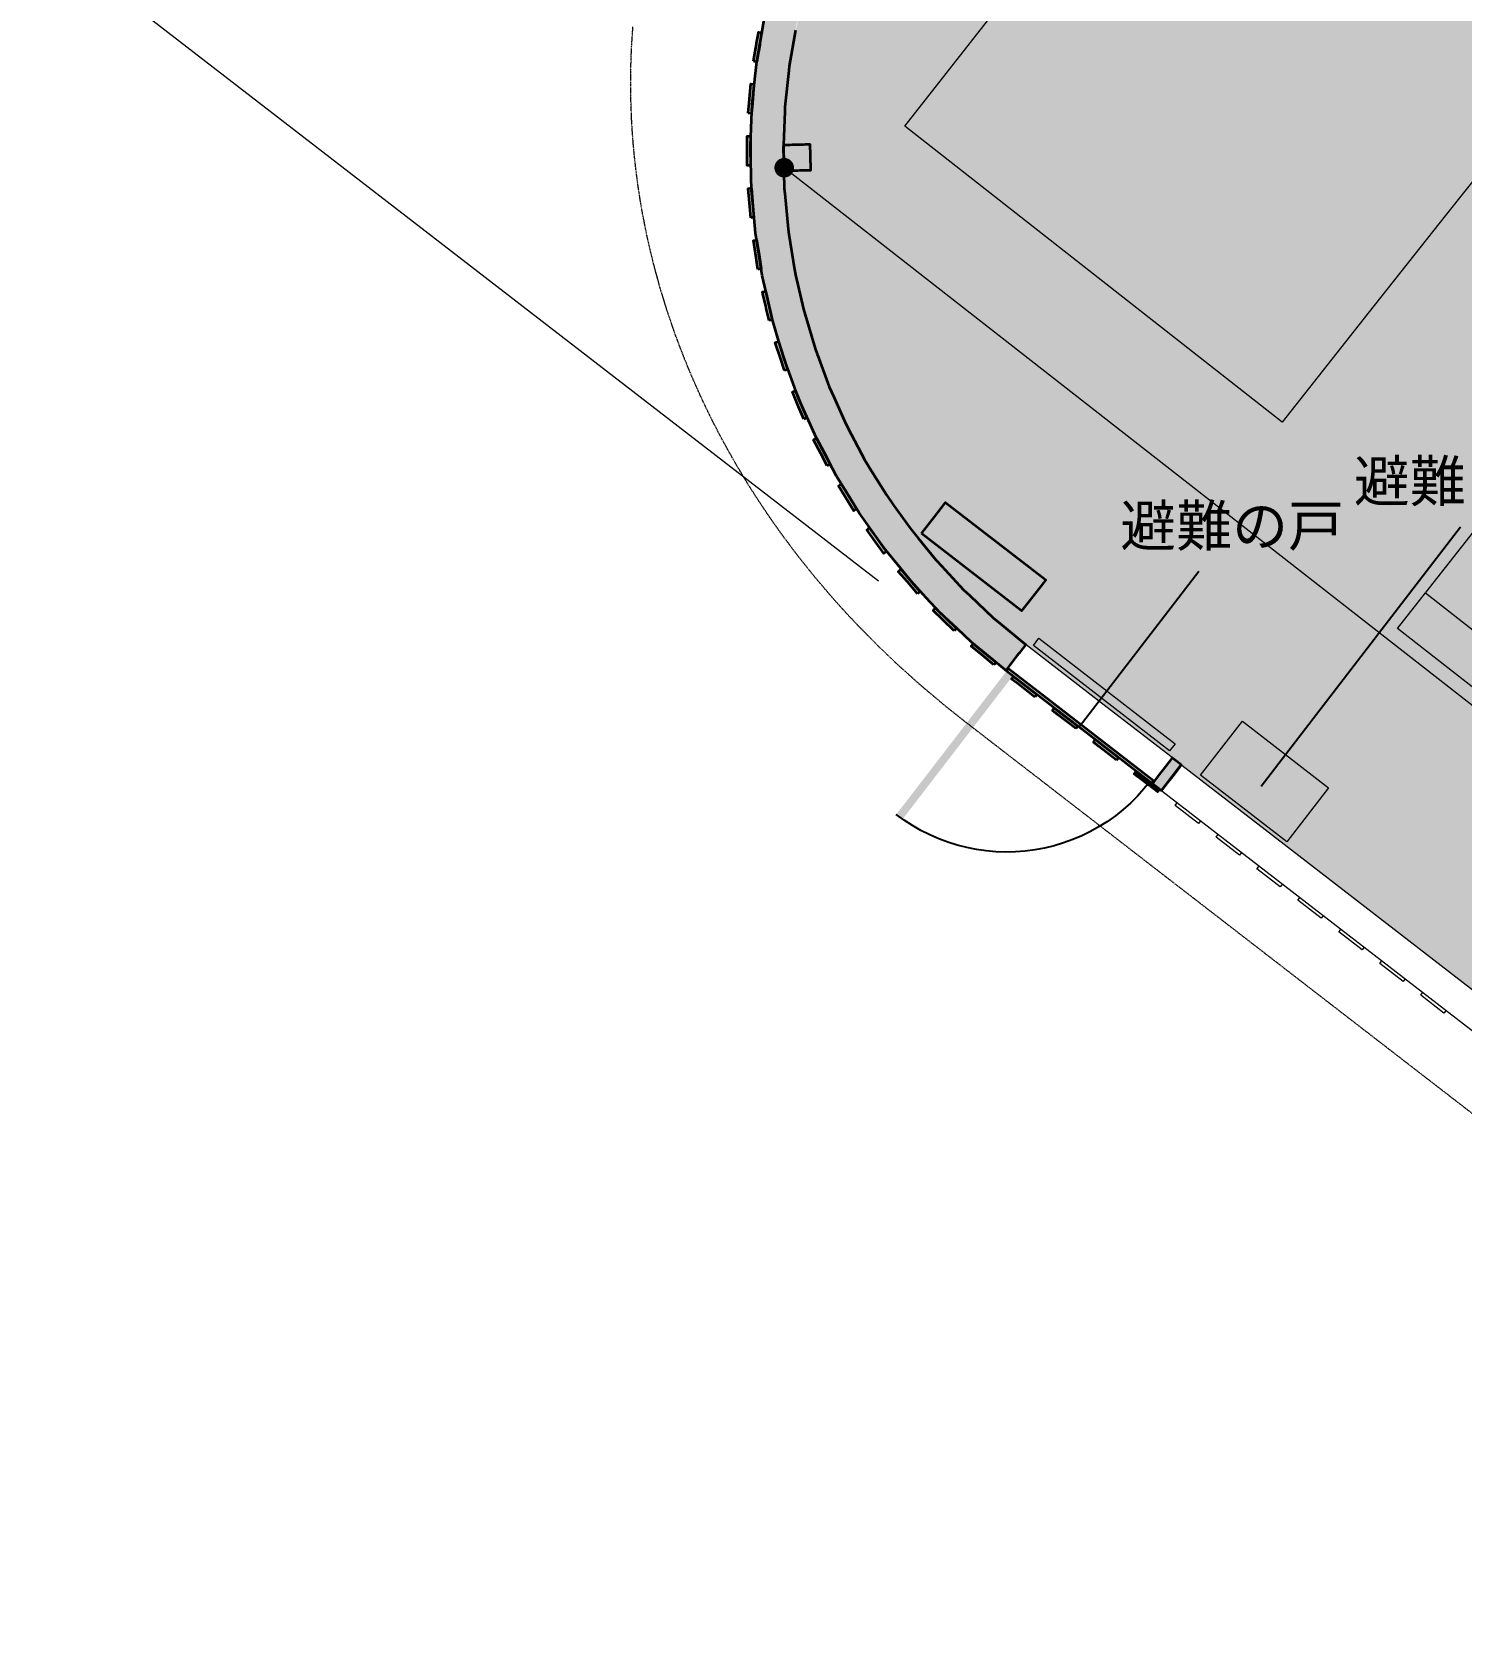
# Model space of a CAD drawing. Header units: millimetres. Extents: x -100577 to 287200, y -212120 to 238461.
# Drawn here: x 7095 to 13647, y 31491 to 38824 of the extents above; entities that cross this region are included whole.
import ezdxf

# ---------------------------------------------------------------- set-up
doc = ezdxf.new("R2010")
doc.units = ezdxf.units.MM
doc.linetypes.add('PHANTOM', pattern=[6.35, 3.175, -0.635, 0.635, -0.635, 0.635, -0.635])
for name, color, linetype, lineweight in [('01_切断（構造・壁）', 7, 'Continuous', 35), ('06_部屋の色', 8, 'Continuous', 0), ('10_見えがかり', 7, 'Continuous', 13), ('11_見えがかり（家具）', 8, 'Continuous', 9), ('20_上部（屋根の外形・梁）', 8, 'PHANTOM', 9), ('50_寸法', 3, 'Continuous', 9)]:
    doc.layers.add(name, color=color, linetype=linetype, lineweight=lineweight)
doc.styles.add('JP', font='NotoSansCJKjp-Regular.otf')

msp = doc.modelspace()

# ---------------------------------------------------------------- hatches: boundary and pattern name
at = {"layer": '01_切断（構造・壁）'}
for points in [[(10604.5, 38875.4), (10604.4, 38875.2), (10604.4, 38875), (10604.3, 38874.9), (10604.3, 38874.8), (10604.3, 38874.8), (10604.3, 38874.7), (10604.3, 38874.7), (10604.3, 38874.6), (10604.3, 38874.5), (10604.3, 38874.5), (10604.3, 38874.5), (10604.3, 38874.5), (10604.3, 38874.5), (10604.3, 38874.5), (10604.3, 38874.5), (10604.3, 38874.5), (10604.3, 38874.5), (10604.2, 38874.5), (10604.2, 38874.5), (10604.2, 38874.4), (10598.5, 38850.9), (10595.3, 38832.3), (10566.7, 38666.4), (10564.6, 38646.8), (10546.9, 38480.2), (10546.1, 38459.6), (10546.1, 38459.6), (10540, 38305.7), (10540, 38305.7), (10539.6, 38295.1), (10539.5, 38293.2), (10542.1, 38193.7), (10542.2, 38187.7), (10542.2, 38187.7), (10542.3, 38184.6), (10542.3, 38184.6), (10542.3, 38184.6), (10542.3, 38184.6), (10542.3, 38183.1), (10542.4, 38182.4), (10542.4, 38182.3), (10542.4, 38182), (10542.4, 38181.7), (10542.4, 38181.7), (10542.4, 38181.7), (10542.4, 38181.4), (10542.4, 38180.9), (10542.4, 38180.9), (10542.4, 38180.9), (10542.4, 38180.9), (10542.4, 38180.9), (10542.4, 38180.8), (10542.4, 38180.8), (10542.4, 38180.8), (10542.4, 38180.8), (10542.4, 38180.8), (10542.4, 38180.8), (10542.4, 38180.7), (10544.3, 38106), (10546.4, 38083.2), (10561.5, 37919.6), (10565.2, 37895.7), (10590.8, 37734.7), (10596.4, 37709.9), (10632.2, 37552.1), (10639.8, 37526.4), (10685.5, 37372.6), (10695.2, 37346.5), (10702.2, 37327.6), (10702.2, 37327.6), (10702.4, 37327), (10702.4, 37327), (10750.5, 37197.1), (10771.2, 37150.6), (10826.8, 37026.1), (10851.6, 36979.1), (10914.3, 36860.6), (10943.3, 36813.4), (11012.3, 36701.1), (11045.7, 36654.1), (11120.7, 36548.4), (11158.5, 36502), (11238.8, 36403.2), (11241.6, 36400.2), (11264.4, 36375.7), (11264.4, 36375.7), (11264.4, 36375.7), (11366.3, 36266.1), (11394.7, 36239.2), (11502.4, 36137.6), (11534.2, 36111.3), (11648.6, 36016.7), (11651.4, 36014.5), (11651.6, 36014.4), (11620.9, 35974.6), (11611.1, 35962.1), (11572.2, 35911.7), (11559.9, 35895.7), (11558.7, 35896.6), (11555, 35899.5), (11486, 35956.5), (11403.1, 36025.1), (11336.2, 36088.2), (11259.7, 36160.4), (11195.5, 36229.5), (11125.6, 36304.7), (11064.3, 36380), (11001.2, 36457.6), (10943.5, 36539), (10887.2, 36618.3), (10833.4, 36705.7), (10783.9, 36786.2), (10734.7, 36879.4), (10691.9, 36960.4), (10647.7, 37059.4), (10611.5, 37140.4), (10572.9, 37244.8), (10543.1, 37325.2), (10510.6, 37434.8), (10487, 37514.1), (10461.1, 37628.4), (10443.4, 37706.3), (10424.6, 37824.9), (10412.5, 37900.9), (10401.3, 38023.4), (10394.5, 38097.2), (10392.9, 38161.5), (10392.8, 38161.6), (10392.8, 38161.7), (10392.8, 38161.9), (10392.8, 38162.1), (10392.8, 38162.2), (10392.8, 38162.3), (10392.8, 38162.4), (10392.8, 38162.5), (10392.8, 38162.5), (10392.8, 38162.6), (10392.8, 38162.7), (10392.8, 38162.7), (10392.8, 38162.8), (10392.8, 38162.8), (10392.8, 38162.8), (10392.8, 38162.9), (10392.8, 38165.4), (10392.7, 38166), (10392.7, 38166.7), (10392.7, 38167.7), (10392.7, 38169.1), (10392.6, 38171.2), (10392.6, 38171.2), (10392.5, 38174.3), (10392.5, 38174.3), (10389.9, 38276.2), (10389.9, 38276.2), (10389.9, 38276.2), (10389.4, 38294.2), (10389.7, 38301.3), (10394.5, 38422.3), (10394.5, 38422.3), (10394.5, 38422.3), (10397.3, 38491.1), (10411, 38620.9), (10418, 38687.1), (10440.6, 38817.8), (10451.6, 38881.3), (10457.5, 38905.9), (10457.5, 38906), (10457.6, 38906.1), (10457.6, 38906.2), (10457.6, 38906.2), (10457.6, 38906.3), (10457.6, 38906.3), (10457.6, 38906.3), (10457.7, 38906.5), (10457.7, 38906.5), (10457.7, 38906.5), (10457.7, 38906.6), (10457.9, 38907.5), (10458, 38907.8), (10458.1, 38908.4), (10458.3, 38909), (10458.5, 38909.8), (10458.7, 38910.6), (10490.8, 38902.9), (10512.2, 38897.7), (10512.2, 38897.7), (10567.3, 38884.4), (10604.5, 38875.4), (10604.5, 38875.4)], [(10403.2, 38689.6), (10411, 38734.5), (10416.7, 38767.5), (10417.6, 38772.6), (10425.5, 38818.6), (10425.5, 38818.6), (10426.2, 38822.6), (10436.1, 38820.9), (10441, 38820), (10440.3, 38816), (10440.3, 38816), (10432.3, 38770.1), (10431.5, 38765), (10425.8, 38732), (10418, 38687.1), (10408.2, 38688.7)], [(10378.8, 38451), (10382.8, 38498.4), (10390.3, 38585.5), (10400.1, 38584.6), (10405.2, 38584.2), (10397.8, 38497.1), (10393.7, 38449.7), (10384, 38450.5)], [(10374.4, 38312.7), (10374.4, 38346.1), (10384, 38346.1), (10389.4, 38346.1), (10389.4, 38312.7), (10389.4, 38306), (10389.5, 38223.4), (10389.5, 38211.1), (10375.8, 38211.1), (10374.5, 38211.1), (10374.5, 38223.4), (10374.4, 38306)], [(10541.9, 38295.9), (10541.9, 38296.1), (10541.7, 38305.9), (10541.8, 38305.9), (10551.7, 38306.2), (10551.8, 38306.2), (10561.7, 38306.5), (10561.8, 38306.5), (10571.6, 38306.7), (10571.8, 38306.7), (10581.6, 38307), (10581.8, 38307), (10591.6, 38307.2), (10591.8, 38307.2), (10601.6, 38307.5), (10601.8, 38307.5), (10611.6, 38307.8), (10611.8, 38307.8), (10621.6, 38308), (10621.8, 38308), (10631.6, 38308.3), (10631.8, 38308.3), (10641.6, 38308.5), (10641.8, 38308.5), (10651.6, 38308.8), (10651.8, 38308.8), (10661.6, 38309.1), (10661.6, 38308.9), (10661.9, 38299.1), (10661.9, 38298.9), (10662.1, 38289.1), (10662.1, 38288.9), (10662.4, 38279.1), (10662.4, 38278.9), (10662.7, 38269.1), (10662.7, 38268.9), (10662.9, 38259.1), (10662.9, 38258.9), (10663.2, 38249.1), (10663.2, 38248.9), (10663.4, 38239.1), (10663.4, 38238.9), (10663.7, 38229.1), (10663.7, 38228.9), (10663.9, 38219.1), (10664, 38218.9), (10664.2, 38209.1), (10664.2, 38208.9), (10664.5, 38199.1), (10664.5, 38198.9), (10664.7, 38189.1), (10664.6, 38189.1), (10654.7, 38188.8), (10654.6, 38188.8), (10644.7, 38188.6), (10644.6, 38188.6), (10634.7, 38188.3), (10634.6, 38188.3), (10624.7, 38188.1), (10624.6, 38188), (10614.7, 38187.8), (10614.6, 38187.8), (10604.7, 38187.5), (10604.6, 38187.5), (10594.8, 38187.3), (10594.6, 38187.3), (10584.8, 38187), (10584.6, 38187), (10574.8, 38186.8), (10574.6, 38186.8), (10564.8, 38186.5), (10564.6, 38186.5), (10554.8, 38186.2), (10554.6, 38186.2), (10544.8, 38186), (10544.8, 38186.2), (10544.5, 38196), (10544.5, 38196.1), (10544.2, 38206), (10544.2, 38206.1), (10544, 38216), (10544, 38216.1), (10543.7, 38226), (10543.7, 38226.1), (10543.5, 38236), (10543.5, 38236.1), (10543.2, 38246), (10543.2, 38246.1), (10543, 38256), (10542.9, 38256.1), (10542.7, 38266), (10542.7, 38266.1), (10542.4, 38276), (10542.4, 38276.1), (10542.2, 38285.9), (10542.2, 38286.1)], [(10390.3, 37971.8), (10385.8, 38023.6), (10378.7, 38106.3), (10388, 38107.1), (10393.6, 38107.6), (10400.8, 38024.9), (10405.3, 37973.1), (10396.1, 37972.3)], [(10423.7, 37734.6), (10415.2, 37788.3), (10402.6, 37867.9), (10411.6, 37869.4), (10417.4, 37870.3), (10430, 37790.7), (10438.6, 37737), (10429.7, 37735.6)], [(10474.8, 37500.5), (10461.9, 37555.9), (10459.3, 37567.1), (10446.6, 37621.9), (10446.6, 37621.9), (10444.2, 37632), (10452.8, 37634), (10458.8, 37635.4), (10461.2, 37625.3), (10461.2, 37625.3), (10473.9, 37570.5), (10476.5, 37559.3), (10489.4, 37503.9), (10480.9, 37502)], [(10544.9, 37271.2), (10526.6, 37327.5), (10503.2, 37399.6), (10511.3, 37402.2), (10517.5, 37404.2), (10540.9, 37332.2), (10559.2, 37275.8), (10551.2, 37273.2)], [(10634.1, 37048.5), (10610, 37105.3), (10581.5, 37172.8), (10589.2, 37176), (10595.3, 37178.7), (10623.9, 37111.1), (10647.9, 37054.3), (10640.4, 37051.1)], [(10741.6, 36834.1), (10711.7, 36890.8), (10678.6, 36953.5), (10685.7, 36957.3), (10691.9, 36960.5), (10725, 36897.8), (10754.9, 36841.1), (10747.9, 36837.4)], [(10827, 36687.6), (10792.8, 36743), (10799.4, 36747.1), (10805.6, 36750.9), (10839.7, 36695.4), (10876.3, 36636), (10869.8, 36632), (10863.5, 36628.2)], [(11173.8, 36524.5), (11243.2, 36614), (11284.1, 36666.7), (11742.8, 36311.1), (11700.1, 36256), (11632.5, 36168.8)], [(10961.5, 36486.8), (10922.1, 36541.2), (10928.2, 36545.7), (10934.2, 36550.1), (10973.7, 36495.6), (11013.5, 36440.8), (11007.5, 36436.4), (11001.3, 36432)], [(11155, 36247.8), (11108.7, 36301.4), (11066.7, 36349.9), (11072.2, 36354.6), (11078, 36359.7), (11120, 36311.2), (11166.4, 36257.6), (11161, 36252.9)], [(11323.7, 36077.2), (11271.4, 36128.1), (11226.9, 36171.4), (11231.8, 36176.4), (11237.4, 36182.1), (11281.9, 36138.8), (11334.1, 36088), (11329.3, 36083)], [(11505.5, 35921), (11447.8, 35968.7), (11401.4, 36007), (11405.8, 36012.2), (11411, 36018.5), (11457.3, 35980.2), (11515, 35932.5), (11510.8, 35927.4)], [(12228.5, 35379.1), (12070.3, 35501.3), (11563.8, 35892.7), (11565.9, 35895.5), (11572.8, 35904.3), (11730.9, 35782.1), (12237.4, 35390.6), (12235.3, 35387.9)], [(11693, 35773.9), (11611.6, 35836.8), (11586.2, 35856.5), (11593.2, 35865.5), (11595.3, 35868.3), (11620.7, 35848.7), (11702.2, 35785.8), (11695.2, 35776.7)], [(11880.6, 35629), (11799.2, 35691.9), (11773.7, 35711.5), (11780.7, 35720.6), (11782.9, 35723.4), (11808.3, 35703.7), (11889.7, 35640.8), (11882.7, 35631.8)], [(12068.1, 35484), (11986.7, 35546.9), (11961.3, 35566.6), (11968.3, 35575.6), (11970.5, 35578.4), (11995.9, 35558.8), (12077.3, 35495.9), (12070.3, 35486.8)], [(12347.5, 35443), (12323.1, 35411.5), (12302.7, 35385.1), (12272, 35345.4), (12262.5, 35352.8), (12232.5, 35376), (12271.3, 35426.2), (12283.5, 35442.1), (12293.3, 35454.7), (12324.2, 35494.6), (12348, 35476.3), (12363.8, 35464.1)], [(12219.3, 35367.2), (12165.7, 35408.7), (12148.9, 35421.6), (12155.9, 35430.7), (12158.1, 35433.5), (12174.8, 35420.5), (12228.5, 35379.1), (12221.5, 35370)], [(12235.9, 35354.4), (12223.3, 35364.1), (12230.3, 35373.1), (12232.5, 35376), (12245, 35366.3), (12264.9, 35350.9), (12261.3, 35346.2), (12255.7, 35339.1)]]:
    msp.add_hatch(color=7, dxfattribs=at).paths.add_polyline_path(points)
at = {"layer": '06_部屋の色', "true_color": 0xd9d3ec}
msp.add_hatch(color=8, dxfattribs=at).paths.add_polyline_path([(10655.6, 39068), (10659.6, 39081), (10700.2, 39210.9), (10713.6, 39245.8), (10718.5, 39258.5), (10767.5, 39385.4), (10783.2, 39419.3), (10789, 39431.7), (10846.2, 39555.2), (10864.1, 39588), (10870.6, 39599.9), (10935.8, 39719.4), (10956.1, 39751.3), (10958.9, 39755.7), (10963.5, 39763), (11037.4, 39879.4), (11064.2, 39918.8), (11171.7, 40076.4), (11200.5, 40118.7), (11211, 40134.1), (11315.8, 40287.8), (11647.6, 40774.7), (11768.2, 40951.7), (12974.9, 42722), (13079.9, 42876.1), (13090.4, 42891.5), (13159.1, 42992.2), (13168.7, 43006.4), (13173.5, 43013.4), (13272.1, 43158), (13346.5, 43267.2), (13397.2, 43341.6), (13490.7, 43478.8), (19755.8, 38299.3), (19753.8, 38299.6), (19266, 37707.3), (19034.1, 37897.6), (18709.2, 37500.7), (18352.9, 37063.2), (18030, 36664.6), (17740.3, 36305.2), (17974.1, 36117.2), (17653.5, 35717.7), (17334, 35317.4), (19289.6, 33760), (18786.3, 33125.6), (18348, 32568.9), (17911.7, 32010.7), (17508.5, 31491), (16640.1, 32162.1), (16549.4, 32232.1), (15755.1, 32845.9), (13102.9, 34895.4), (12342, 35483.5), (12283.2, 35528.9), (11675.9, 35998.2), (11662.4, 36008.6), (11652.9, 36016), (11652.8, 36016), (11652.4, 36016.4), (11652.1, 36016.6), (11652, 36016.7), (11649.9, 36018.3), (11563.7, 36089.5), (11560.5, 36092.2), (11503.7, 36139.1), (11422.7, 36215.6), (11419.7, 36218.4), (11367.7, 36267.5), (11291, 36350), (11288.2, 36353.1), (11245.5, 36399), (11240.4, 36404.5), (11199.3, 36455), (11194.8, 36460.5), (11122.3, 36549.7), (11084, 36603.7), (11079.8, 36609.6), (11014, 36702.2), (10978.7, 36759.6), (10974.9, 36765.9), (10916, 36861.6), (10884, 36922.2), (10880.5, 36928.8), (10828.6, 37027), (10800.2, 37090.6), (10797.1, 37097.6), (10752.3, 37197.8), (10727.8, 37264.2), (10727.2, 37265.6), (10724.6, 37272.8), (10710.5, 37310.8), (10709, 37315), (10687.4, 37373.3), (10653, 37489), (10651.7, 37493.3), (10634.1, 37552.6), (10607.2, 37671.3), (10606.2, 37675.8), (10592.8, 37735.1), (10573.5, 37856.3), (10572.8, 37860.8), (10563.4, 37919.8), (10552.1, 38043), (10551.7, 38047.6), (10546.3, 38106.1), (10544.9, 38162.1), (10544.9, 38162.2), (10544.9, 38162.2), (10544.9, 38162.3), (10544.9, 38162.6), (10544.9, 38162.7), (10544.9, 38162.8), (10544.9, 38162.8), (10544.9, 38162.9), (10544.9, 38163.1), (10544.9, 38163.3), (10544.8, 38163.6), (10544.8, 38163.7), (10544.8, 38164.1), (10544.8, 38164.2), (10544.8, 38164.5), (10544.8, 38164.5), (10544.8, 38164.7), (10544.8, 38164.8), (10544.8, 38164.9), (10544.8, 38165), (10544.8, 38165.1), (10544.8, 38165.2), (10544.8, 38165.4), (10544.8, 38165.7), (10543.5, 38213.8), (10541.5, 38293.1), (10541.9, 38302.5), (10541.9, 38302.9), (10546.7, 38423.1), (10548.9, 38480.1), (10562.2, 38605.4), (10562.7, 38610.1), (10568.6, 38666.1), (10590.2, 38791), (10591, 38795.6), (10600.5, 38850.5), (10604.7, 38868), (10604.8, 38868.2), (10604.8, 38868.4), (10604.8, 38868.4), (10626.5, 38958), (10630.4, 38974.1), (10634.8, 38992.7), (10636.1, 38998), (10638.6, 39008.3), (10638.8, 39008.9), (10640, 39014.2), (10644, 39030.5), (10644.3, 39031.9), (10644.3, 39032), (10644.4, 39032.3)])
at = {"layer": '40_建具'}
msp.add_hatch(color=7, dxfattribs=at).paths.add_polyline_path([(11563.7, 35893.2), (11592.2, 35871.3), (11086.3, 35213.2), (11057.8, 35235.2)])
at = {"layer": '50_寸法'}
msp.add_hatch(color=7, dxfattribs=at).paths.add_polyline_path([(10579.1, 38173), (10573, 38166.7), (10565.7, 38161.7), (10557.6, 38158.2), (10549, 38156.3), (10540.1, 38156.2), (10531.5, 38157.8), (10523.3, 38161), (10515.9, 38165.8), (10509.5, 38171.9), (10504.5, 38179.2), (10501, 38187.3), (10499.2, 38195.9), (10499, 38204.7), (10500.6, 38213.4), (10503.9, 38221.6), (10508.7, 38229), (10514.8, 38235.4), (10522.1, 38240.4), (10530.2, 38243.9), (10538.8, 38245.7), (10547.6, 38245.9), (10556.3, 38244.3), (10564.5, 38241), (10571.9, 38236.2), (10578.2, 38230.1), (10583.2, 38222.8), (10586.7, 38214.7), (10588.6, 38206.1), (10588.7, 38197.3), (10587.1, 38188.6), (10583.9, 38180.4)])

# ---------------------------------------------------------------- linework, layer by layer
at = {"layer": '01_切断（構造・壁）'}
for points in [[(10595.3, 38832.3), (10566.7, 38666.4), (10564.6, 38646.8), (10546.9, 38480.2), (10546.1, 38459.6), (10546.1, 38459.6), (10540, 38305.7), (10540, 38305.7), (10539.6, 38295.1), (10539.5, 38293.2), (10542.1, 38193.7), (10542.2, 38187.7), (10542.2, 38187.7), (10542.3, 38184.6), (10542.3, 38184.6), (10542.3, 38184.6), (10542.3, 38184.6), (10542.3, 38183.1), (10542.4, 38182.4), (10542.4, 38182.3), (10542.4, 38182), (10542.4, 38181.7), (10542.4, 38181.7), (10542.4, 38181.7), (10542.4, 38181.4), (10542.4, 38180.9), (10542.4, 38180.9), (10542.4, 38180.9), (10542.4, 38180.9), (10542.4, 38180.9), (10542.4, 38180.8), (10542.4, 38180.8), (10542.4, 38180.8), (10542.4, 38180.8), (10542.4, 38180.8), (10542.4, 38180.8), (10542.4, 38180.7), (10544.3, 38106), (10546.4, 38083.2), (10561.5, 37919.6), (10565.2, 37895.7), (10590.8, 37734.7), (10596.4, 37709.9), (10632.2, 37552.1), (10639.8, 37526.4), (10685.5, 37372.6), (10695.2, 37346.5), (10702.2, 37327.6), (10702.2, 37327.6), (10702.4, 37327), (10702.4, 37327), (10750.5, 37197.1), (10771.2, 37150.6), (10826.8, 37026.1), (10851.6, 36979.1), (10914.3, 36860.6), (10943.3, 36813.4), (11012.3, 36701.1), (11045.7, 36654.1), (11120.7, 36548.4), (11158.5, 36502), (11238.8, 36403.2), (11241.6, 36400.2), (11264.4, 36375.7), (11264.4, 36375.7), (11264.4, 36375.7), (11366.3, 36266.1), (11394.7, 36239.2), (11502.4, 36137.6), (11534.2, 36111.3), (11648.6, 36016.7), (11651.4, 36014.5), (11651.6, 36014.4), (11620.9, 35974.6), (11611.1, 35962.1), (11572.2, 35911.7), (11559.9, 35895.7), (11558.7, 35896.6), (11555, 35899.5), (11486, 35956.5), (11403.1, 36025.1), (11336.2, 36088.2), (11259.7, 36160.4), (11195.5, 36229.5), (11125.6, 36304.7), (11064.3, 36380), (11001.2, 36457.6), (10943.5, 36539), (10887.2, 36618.3), (10833.4, 36705.7), (10783.9, 36786.2), (10734.7, 36879.4), (10691.9, 36960.4), (10647.7, 37059.4), (10611.5, 37140.4), (10572.9, 37244.8), (10543.1, 37325.2), (10510.6, 37434.8), (10487, 37514.1), (10461.1, 37628.4), (10443.4, 37706.3), (10424.6, 37824.9), (10412.5, 37900.9), (10401.3, 38023.4), (10394.5, 38097.2), (10392.9, 38161.5), (10392.8, 38161.6), (10392.8, 38161.7), (10392.8, 38161.9), (10392.8, 38162.1), (10392.8, 38162.2), (10392.8, 38162.3), (10392.8, 38162.4), (10392.8, 38162.5), (10392.8, 38162.5), (10392.8, 38162.6), (10392.8, 38162.7), (10392.8, 38162.7), (10392.8, 38162.8), (10392.8, 38162.8), (10392.8, 38162.8), (10392.8, 38162.9), (10392.8, 38165.4), (10392.7, 38166), (10392.7, 38166.7), (10392.7, 38167.7), (10392.7, 38169.1), (10392.6, 38171.2), (10392.6, 38171.2), (10392.5, 38174.3), (10392.5, 38174.3), (10389.9, 38276.2), (10389.9, 38276.2), (10389.9, 38276.2), (10389.4, 38294.2), (10389.7, 38301.3), (10394.5, 38422.3), (10394.5, 38422.3), (10394.5, 38422.3), (10397.3, 38491.1), (10411, 38620.9), (10418, 38687.1), (10440.6, 38817.8), (10451.6, 38881.3)], [(10403.2, 38689.6), (10411, 38734.5), (10416.7, 38767.5), (10417.6, 38772.6), (10425.5, 38818.6), (10425.5, 38818.6), (10426.2, 38822.6), (10436.1, 38820.9), (10441, 38820), (10440.3, 38816), (10440.3, 38816), (10432.3, 38770.1), (10431.5, 38765), (10425.8, 38732), (10418, 38687.1), (10408.2, 38688.7), (10403.2, 38689.6)], [(10378.8, 38451), (10382.8, 38498.4), (10390.3, 38585.5), (10400.1, 38584.6), (10405.2, 38584.2), (10397.8, 38497.1), (10393.7, 38449.7), (10384, 38450.5), (10378.8, 38451)], [(10374.4, 38312.7), (10374.4, 38346.1), (10384, 38346.1), (10389.4, 38346.1), (10389.4, 38312.7), (10389.4, 38306), (10389.5, 38223.4), (10389.5, 38211.1), (10375.8, 38211.1), (10374.5, 38211.1), (10374.5, 38223.4), (10374.4, 38306), (10374.4, 38312.7)], [(10541.9, 38295.9), (10541.9, 38296.1), (10541.7, 38305.9), (10541.8, 38305.9), (10551.7, 38306.2), (10551.8, 38306.2), (10561.7, 38306.5), (10561.8, 38306.5), (10571.6, 38306.7), (10571.8, 38306.7), (10581.6, 38307), (10581.8, 38307), (10591.6, 38307.2), (10591.8, 38307.2), (10601.6, 38307.5), (10601.8, 38307.5), (10611.6, 38307.8), (10611.8, 38307.8), (10621.6, 38308), (10621.8, 38308), (10631.6, 38308.3), (10631.8, 38308.3), (10641.6, 38308.5), (10641.8, 38308.5), (10651.6, 38308.8), (10651.8, 38308.8), (10661.6, 38309.1), (10661.6, 38308.9), (10661.9, 38299.1), (10661.9, 38298.9), (10662.1, 38289.1), (10662.1, 38288.9), (10662.4, 38279.1), (10662.4, 38278.9), (10662.7, 38269.1), (10662.7, 38268.9), (10662.9, 38259.1), (10662.9, 38258.9), (10663.2, 38249.1), (10663.2, 38248.9), (10663.4, 38239.1), (10663.4, 38238.9), (10663.7, 38229.1), (10663.7, 38228.9), (10663.9, 38219.1), (10664, 38218.9), (10664.2, 38209.1), (10664.2, 38208.9), (10664.5, 38199.1), (10664.5, 38198.9), (10664.7, 38189.1), (10664.6, 38189.1), (10654.7, 38188.8), (10654.6, 38188.8), (10644.7, 38188.6), (10644.6, 38188.6), (10634.7, 38188.3), (10634.6, 38188.3), (10624.7, 38188.1), (10624.6, 38188), (10614.7, 38187.8), (10614.6, 38187.8), (10604.7, 38187.5), (10604.6, 38187.5), (10594.8, 38187.3), (10594.6, 38187.3), (10584.8, 38187), (10584.6, 38187), (10574.8, 38186.8), (10574.6, 38186.8), (10564.8, 38186.5), (10564.6, 38186.5), (10554.8, 38186.2), (10554.6, 38186.2), (10544.8, 38186), (10544.8, 38186.2), (10544.5, 38196), (10544.5, 38196.1), (10544.2, 38206), (10544.2, 38206.1), (10544, 38216), (10544, 38216.1), (10543.7, 38226), (10543.7, 38226.1), (10543.5, 38236), (10543.5, 38236.1), (10543.2, 38246), (10543.2, 38246.1), (10543, 38256), (10542.9, 38256.1), (10542.7, 38266), (10542.7, 38266.1), (10542.4, 38276), (10542.4, 38276.1), (10542.2, 38285.9), (10542.2, 38286.1), (10541.9, 38295.9)], [(10390.3, 37971.8), (10385.8, 38023.6), (10378.7, 38106.3), (10388, 38107.1), (10393.6, 38107.6), (10400.8, 38024.9), (10405.3, 37973.1), (10396.1, 37972.3), (10390.3, 37971.8)], [(10423.7, 37734.6), (10415.2, 37788.3), (10402.6, 37867.9), (10411.6, 37869.4), (10417.4, 37870.3), (10430, 37790.7), (10438.6, 37737), (10429.7, 37735.6), (10423.7, 37734.6)], [(10474.8, 37500.5), (10461.9, 37555.9), (10459.3, 37567.1), (10446.6, 37621.9), (10446.6, 37621.9), (10444.2, 37632), (10452.8, 37634), (10458.8, 37635.4), (10461.2, 37625.3), (10461.2, 37625.3), (10473.9, 37570.5), (10476.5, 37559.3), (10489.4, 37503.9), (10480.9, 37502), (10474.8, 37500.5)], [(10544.9, 37271.2), (10526.6, 37327.5), (10503.2, 37399.6), (10511.3, 37402.2), (10517.5, 37404.2), (10540.9, 37332.2), (10559.2, 37275.8), (10551.2, 37273.2), (10544.9, 37271.2)], [(10634.1, 37048.5), (10610, 37105.3), (10581.5, 37172.8), (10589.2, 37176), (10595.3, 37178.7), (10623.9, 37111.1), (10647.9, 37054.3), (10640.4, 37051.1), (10634.1, 37048.5)], [(10741.6, 36834.1), (10711.7, 36890.8), (10678.6, 36953.5), (10685.7, 36957.3), (10691.9, 36960.5), (10725, 36897.8), (10754.9, 36841.1), (10747.9, 36837.4), (10741.6, 36834.1)], [(10827, 36687.6), (10792.8, 36743), (10799.4, 36747.1), (10805.6, 36750.9), (10839.7, 36695.4), (10876.3, 36636), (10869.8, 36632), (10863.5, 36628.2), (10827, 36687.6)], [(11173.8, 36524.5), (11243.2, 36614), (11284.1, 36666.7), (11742.8, 36311.1), (11700.1, 36256), (11632.5, 36168.8), (11173.8, 36524.5)], [(10961.5, 36486.8), (10922.1, 36541.2), (10928.2, 36545.7), (10934.2, 36550.1), (10973.7, 36495.6), (11013.5, 36440.8), (11007.5, 36436.4), (11001.3, 36432), (10961.5, 36486.8)], [(11155, 36247.8), (11108.7, 36301.4), (11066.7, 36349.9), (11072.2, 36354.6), (11078, 36359.7), (11120, 36311.2), (11166.4, 36257.6), (11161, 36252.9), (11155, 36247.8)], [(11323.7, 36077.2), (11271.4, 36128.1), (11226.9, 36171.4), (11231.8, 36176.4), (11237.4, 36182.1), (11281.9, 36138.8), (11334.1, 36088), (11329.3, 36083), (11323.7, 36077.2)], [(11505.5, 35921), (11447.8, 35968.7), (11401.4, 36007), (11405.8, 36012.2), (11411, 36018.5), (11457.3, 35980.2), (11515, 35932.5), (11510.8, 35927.4), (11505.5, 35921)], [(12228.5, 35379.1), (12070.3, 35501.3), (11563.8, 35892.7), (11565.9, 35895.5), (11572.8, 35904.3), (11730.9, 35782.1), (12237.4, 35390.6), (12235.3, 35387.9), (12228.5, 35379.1)], [(11693, 35773.9), (11611.6, 35836.8), (11586.2, 35856.5), (11593.2, 35865.5), (11595.3, 35868.3), (11620.7, 35848.7), (11702.2, 35785.8), (11695.2, 35776.7), (11693, 35773.9)], [(11880.6, 35629), (11799.2, 35691.9), (11773.7, 35711.5), (11780.7, 35720.6), (11782.9, 35723.4), (11808.3, 35703.7), (11889.7, 35640.8), (11882.7, 35631.8), (11880.6, 35629)], [(12068.1, 35484), (11986.7, 35546.9), (11961.3, 35566.6), (11968.3, 35575.6), (11970.5, 35578.4), (11995.9, 35558.8), (12077.3, 35495.9), (12070.3, 35486.8), (12068.1, 35484)], [(12347.5, 35443), (12323.1, 35411.5), (12302.7, 35385.1), (12272, 35345.4), (12262.5, 35352.8), (12232.5, 35376), (12271.3, 35426.2), (12283.5, 35442.1), (12293.3, 35454.7), (12324.2, 35494.6), (12348, 35476.3), (12363.8, 35464.1), (12347.5, 35443)], [(12219.3, 35367.2), (12165.7, 35408.7), (12148.9, 35421.6), (12155.9, 35430.7), (12158.1, 35433.5), (12174.8, 35420.5), (12228.5, 35379.1), (12221.5, 35370), (12219.3, 35367.2)], [(12235.9, 35354.4), (12223.3, 35364.1), (12230.3, 35373.1), (12232.5, 35376), (12245, 35366.3), (12264.9, 35350.9), (12261.3, 35346.2), (12255.7, 35339.1), (12235.9, 35354.4)]]:
    msp.add_lwpolyline(points, dxfattribs=at)
at = {"layer": '10_見えがかり'}
for points in [[(12322.6, 35495.9), (11999.4, 35745.6), (11653.2, 36013.2)], [(11711.8, 36043.2), (12336.5, 35559.6), (12310.9, 35526.5), (11686.2, 36010.1), (11711.8, 36043.2)], [(12306.6, 35382), (12327, 35408.4), (12351.5, 35440), (12367.7, 35461), (12367.7, 35461), (12869.2, 35073.5), (16340.2, 32391.3), (16812.7, 32026.2), (17186.6, 31737.2), (17161.3, 31704.5), (17144.4, 31682.8), (17144.4, 31682.8), (17114.7, 31644.2), (17094.9, 31618.6), (17094.9, 31618.6), (16370.4, 32178.4), (12276, 35342.4), (12306.6, 35382)], [(12366.2, 35462.2), (12365.4, 35462.8)], [(12221.7, 35365.3), (12220.9, 35366)], [(12230.1, 35377.8), (12230.9, 35377.2)], [(12336.5, 35276.7), (12344.4, 35286.9)], [(12451.3, 35204.4), (12443.3, 35194.1), (12336.5, 35276.7)], [(12524.1, 35131.7), (12532, 35142)], [(12638.8, 35059.4), (12630.9, 35049.2), (12524.1, 35131.7)], [(12711.6, 34986.7), (12719.6, 34997)], [(12826.4, 34914.5), (12818.5, 34904.2), (12711.6, 34986.7)], [(12899.2, 34841.8), (12907.2, 34852.1)], [(13014, 34769.5), (13006, 34759.2), (12899.2, 34841.8)], [(13086.8, 34696.8), (13094.8, 34707.1)], [(13201.6, 34624.6), (13193.6, 34614.3), (13086.8, 34696.8)], [(13274.4, 34551.9), (13282.3, 34562.2)], [(13389.2, 34479.6), (13381.2, 34469.3), (13274.4, 34551.9)], [(13462, 34406.9), (13469.9, 34417.2)], [(13576.7, 34334.7), (13568.8, 34324.4), (13462, 34406.9)]]:
    msp.add_lwpolyline(points, dxfattribs=at)
at = {"layer": '11_見えがかり（家具）'}
for points in [[(12258, 39858.6), (12625.7, 40317.3), (13028.2, 40816.6), (13432.2, 41314.7), (13803.9, 41770.2), (14210.7, 42266), (15909.4, 40868), (15506.7, 40377.2), (15138.8, 39926.3), (14738.9, 39433.2), (14373.5, 38980.2), (13976.4, 38484.9), (13580.8, 37988.5), (13219.4, 37532.3), (12826.5, 37033.6), (11096.3, 38392.4), (11493.2, 38896.2), (11858.2, 39357), (12258, 39858.6)], [(13485.9, 36253.4), (13903, 36784.4), (15275.5, 35701.7)], [(14861.8, 35172.6), (14734.4, 35009.8), (13355.9, 36088), (13484.4, 36252), (14861.8, 35172.6)], [(13040, 35357.1), (12848.7, 35110.3), (12453.3, 35416.3), (12645, 35663.7), (13040, 35357.1)]]:
    msp.add_lwpolyline(points, dxfattribs=at)
at = {"layer": '20_上部（屋根の外形・梁）'}
for points in [[(13753.2, 33821.7), (13441.2, 34062.8), (13129.2, 34303.9), (12817.1, 34545), (12817.1, 34545), (12573.3, 34733.5), (12281.4, 34959), (11989.6, 35184.6), (11405.8, 35635.6), (11375.9, 35658.8), (11375.7, 35658.9), (11289.7, 35726.9), (11289.3, 35727.2), (11163.3, 35833.1), (11162.9, 35833.5), (11121, 35871.2), (11060.9, 35925.4), (11060.6, 35925.7), (10961.4, 36020.9), (10961, 36021.3), (10853.6, 36131.8), (10808.2, 36181), (10808, 36181.2), (10752.9, 36243.2), (10752.7, 36243.5), (10681, 36328.1), (10680.8, 36328.4), (10636.5, 36383.4), (10628.5, 36393.3), (10628.3, 36393.5), (10615.7, 36409.6), (10615.5, 36409.9), (10611.3, 36415.2), (10611.1, 36415.5), (10607.1, 36420.7), (10606.8, 36421.1), (10594.2, 36437.3), (10594, 36437.6), (10569.1, 36471), (10569, 36471.2), (10543.9, 36504.4), (10543.7, 36504.8), (10535.9, 36515.7), (10535.5, 36516.2), (10527.4, 36527.1), (10527.2, 36527.4), (10494.9, 36572.9), (10494.7, 36573.1), (10485.4, 36586.7), (10485.1, 36587.2), (10478.9, 36595.9), (10478.6, 36596.2), (10468.7, 36611.1), (10468.5, 36611.4), (10447.3, 36642.4), (10447.1, 36642.7), (10432, 36666), (10431.8, 36666.3), (10416.4, 36689.4), (10416.1, 36689.8), (10401.4, 36713.3), (10401.2, 36713.6), (10386, 36737), (10385.8, 36737.4), (10366.5, 36768.9), (10366.4, 36769.2), (10358.9, 36781.1), (10356.4, 36785.1), (10356.2, 36785.5), (10351.3, 36793.9), (10351, 36794.4), (10341.8, 36809.4), (10341.7, 36809.6), (10313.2, 36858.2), (10313.1, 36858.5), (10302.3, 36877.9), (10302, 36878.4), (10293.4, 36893.1), (10293, 36893.9), (10282.9, 36912.8), (10282.7, 36913.3), (10258.1, 36957.5), (10257.9, 36957.8), (10218.7, 37033.3), (10218.5, 37033.5), (10213.5, 37043.7), (10193.3, 37084.4), (10193.1, 37084.7), (10169.1, 37136.1), (10169, 37136.4), (10156.7, 37161.8), (10156.5, 37162.4), (10151.9, 37172.8), (10151.6, 37173.6), (10144.9, 37188), (10144.7, 37188.4), (10141.1, 37196.5), (10121.8, 37240.6), (10121.7, 37240.8), (10105.4, 37280.2), (10105.2, 37280.6), (10099.6, 37293.4), (10099.4, 37293.9), (10095.4, 37304.1), (10095.2, 37304.7), (10088.8, 37320.2), (10088.6, 37320.6), (10073.4, 37360.4), (10073.3, 37360.6), (10057.6, 37400.7), (10057.4, 37401.2), (10053.6, 37412.1), (10053.3, 37412.9), (10047.6, 37427.8), (10047.4, 37428.3), (10044.4, 37437), (10009.8, 37537.2), (10009.7, 37537.7), (9975.5, 37648.1), (9975.4, 37648.6), (9944.9, 37760.6), (9944.8, 37761), (9930.9, 37817.3), (9930.9, 37817.6), (9914.8, 37889.2), (9894.9, 37989.3), (9894.8, 37989.7), (9884.8, 38047.3), (9884.7, 38047.5), (9875.7, 38105.4), (9875.7, 38105.7), (9867.6, 38163.8), (9867.6, 38164.1), (9857.4, 38251.9), (9857.4, 38252.2), (9851.9, 38310.8), (9851.9, 38311.1), (9851.6, 38315.2), (9847.4, 38369.9), (9847.4, 38370.2), (9844, 38429.2), (9844, 38429.5), (9842.8, 38464.6), (9840.9, 38518.3), (9840.9, 38518.7), (9840.1, 38577.9), (9840.1, 38578.2), (9840.5, 38637.6), (9840.5, 38637.9), (9841.9, 38697.3), (9841.9, 38697.6), (9844.5, 38757), (9844.5, 38757.4), (9850.4, 38846.7)], [(9914.8, 37889.2), (9914.8, 37889.2), (9914.8, 37889.2), (9914.8, 37889.2)], [(10853.6, 36131.8), (10853.6, 36131.8), (10853.6, 36131.8), (10853.6, 36131.8)]]:
    msp.add_lwpolyline(points, dxfattribs=at)
at = {"layer": '40_建具'}
msp.add_lwpolyline([(12221.7, 35387.3), (12193.3, 35352.4), (12163.1, 35319.1), (12131.2, 35287.5), (12097.5, 35257.7), (12062.3, 35229.7), (12025.7, 35203.7), (11987.7, 35179.7), (11948.4, 35157.8), (11908, 35138), (11866.7, 35120.5), (11824.4, 35105.2), (11781.3, 35092.2), (11737.6, 35081.6), (11693.5, 35073.4), (11648.9, 35067.6), (11604.1, 35064.2), (11559.1, 35063.2), (11514.2, 35064.7), (11469.4, 35068.6), (11424.9, 35074.9), (11380.8, 35083.6), (11337.2, 35094.7), (11294.3, 35108.1), (11252.2, 35123.8), (11211, 35141.8), (11170.9, 35162), (11131.9, 35184.3), (11094.1, 35208.8), (11057.8, 35235.2)], dxfattribs=at)
at = {"layer": '45_避難'}
for points in [[(12730.1, 35365.8), (13644.4, 36555)], [(11896.6, 35637.2), (12445.2, 36350.7)]]:
    msp.add_lwpolyline(points, dxfattribs=at)
at = {"layer": '50_寸法'}
for points in [[(10976.3, 36305.7), (7095.1, 39303.9)], [(18121, 32278.5), (10543.9, 38201)]]:
    msp.add_lwpolyline(points, dxfattribs=at)

# ---------------------------------------------------------------- texts
at = {"layer": '45_避難', "char_height": 187.87, "attachment_point": 5, "style": 'JP'}
for s, insert in [('避難はしご', (13796.8, 36753.2)), ('避難の戸', (12597.6, 36548.9))]:
    msp.add_mtext(s, dxfattribs=dict(at, insert=insert))

doc.saveas('drawing.dxf')
